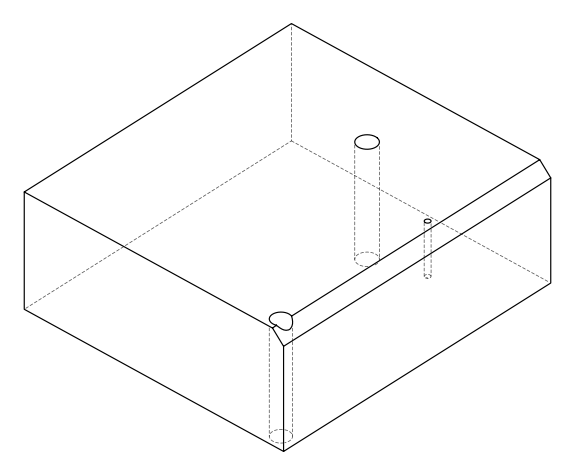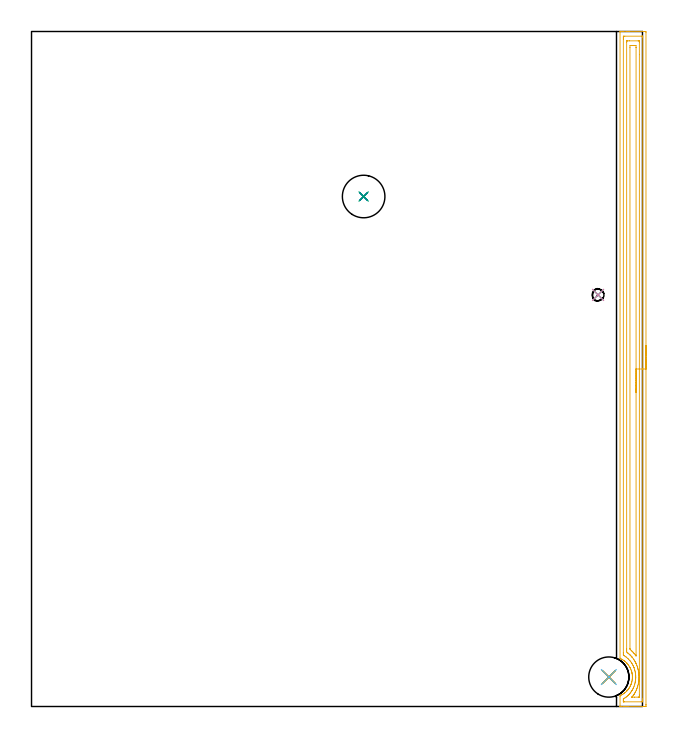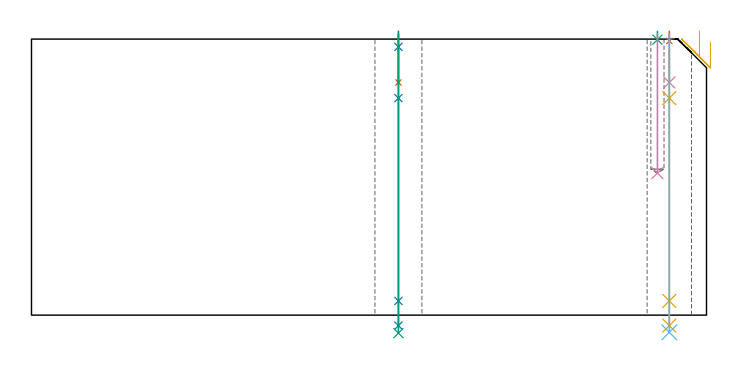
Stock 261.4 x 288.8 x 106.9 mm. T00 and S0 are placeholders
(PLAN: 11 operations, 8 tool changes, 11.9 min)
(1 SPOT_DRILL | STEP1HOLE | NXT0321_9005460120000 | 0.03 min | 5 mm3)
(2 SPOT_DRILL_1 | STEP1HOLE_1 | NXT0321_9005460120000 | 0.05 min | 183 mm3)
(3 SPOT_DRILL_2 | STEP1POCKET | NXT0321_9005460120000 | 0.03 min | 0 mm3)
(4 DRILL_BLIND_HOLE_INTO_CENTER | STEP1HOLE | NXT0301_083 | 0.08 min | 1515 mm3)
(5 GUN_DRILL_THROUGH_HOLE | STEP1HOLE | UGT0307_008 | 0.55 min | 8671 mm3)
(6 DRILL_TO_ENLARGE_THROUGH_HOLE | STEP1HOLE | UGT0301_243 | 0.46 min | 14622 mm3)
(7 DRILL_BLIND_HOLE_INTO_CENTER_1 | STEP1HOLE_1 | NXT0301_083 | 0.08 min | 1349 mm3)
(8 GUN_DRILL_THROUGH_HOLE_1 | STEP1HOLE_1 | UGT0307_008 | 0.55 min | 8671 mm3)
(9 DRILL_TO_ENLARGE_THROUGH_HOLE_1 | STEP1HOLE_1 | UGT0301_251 | 0.47 min | 17582 mm3)
(10 DRILL_BLIND_HOLE_INTO_CENTER_2 | STEP1POCKET | UGT0301_446 | 0.22 min | 1031 mm3)
(11 AREA_MILL | FG_CHAMFER_SURFACE | UGT0205_001 | 9.44 min | 17660 mm3)
(TOOL NXT0321_9005460120000 | NC Spot Drill, 142deg, 12mm, Carbide, Uncoated | D12 PA142 FL30 Z2)
(TOOL NXT0301_083 | Carbide Drill 11.2mm [860.1-1120-056A1-MM 2214] | D11.2 PA140 FL72 Z2)
(TOOL UGT0307_008 | Gun Drill 11 mm | D11 PA130 FL24 Z1)
(TOOL UGT0301_243 | Twist Drill 17.2 mm | D17.2 PA118 FL130 Z2)
(TOOL UGT0301_251 | Twist Drill 18.2 mm | D18.2 PA118 FL135 Z2)
(TOOL UGT0301_446 | Carbide Drill 5.1 mm | D5.1 PA118 FL52 Z2)
(TOOL UGT0205_001 | Chamfer Mill 20 x 3 x 45 deg. | D20 FL50 Z2)
(OP 1 SPOT_DRILL)
G17 G21 G94 G90
T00 M6
G54
G17 G0 G90 X247. Y12.6 S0 M3
G43 Z116.9 H0
G94 G81 G98 Z106.16 F250. R109.9
G80
M5
M2
(OP 2 SPOT_DRILL_1)
G17 G21 G94 G90
T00 M6
G54
G17 G0 G90 X142.1 Y218.2 S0 M3
G43 Z116.9 H0
G94 G81 G98 Z103.9 F250. R109.9
G80
M5
M2
(OP 3 SPOT_DRILL_2)
G17 G21 G94 G90
T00 M6
G54
G17 G0 G90 X242.4 Y176.1 S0 M3
G43 Z116.9 H0
G94 G81 G98 Z106.68 F250. R109.9
G80
M5
M2
(OP 4 DRILL_BLIND_HOLE_INTO_CENTER)
G17 G21 G94 G90
T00 M6
G54
G17 G0 G90 X247. Y12.6 S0 M3
G43 Z116.9 H1
G94 G81 G98 Z90.1 F250. R108.9
G80
M5
M2
(OP 5 GUN_DRILL_THROUGH_HOLE)
G17 G21 G94 G90
T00 M6
G54
G17 G0 G90 X247. Y12.6 M8
G43 Z116.9 H0
Z103.067
S716 M3
G94 G1 Z84.037 F125. M26
G4 X.084
Z5.5 F250.
G4 X.084
Z-4.065 F125.
G4 X.084
M5
M9
G0 Z103.067
Z116.9
M2
(OP 6 DRILL_TO_ENLARGE_THROUGH_HOLE)
G17 G21 G94 G90
T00 M6
G54
G17 G0 G90 X247. Y12.6 S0 M3
G43 Z116.9 H0
G94 G73 G98 Z-6.667 F250. Q16.224 R108.9
G80
M5
M2
(OP 7 DRILL_BLIND_HOLE_INTO_CENTER_1)
G17 G21 G94 G90
T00 M6
G54
G17 G0 G90 X142.1 Y218.2 S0 M3
G43 Z116.9 H1
G94 G81 G98 Z90.1 F250. R108.9
G80
M5
M2
(OP 8 GUN_DRILL_THROUGH_HOLE_1)
G17 G21 G94 G90
T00 M6
G54
G17 G0 G90 X142.1 Y218.2 M8
G43 Z116.9 H0
Z103.704
S716 M3
G94 G1 Z84.037 F125. M26
G4 X.084
Z5.5 F250.
G4 X.084
Z-4.065 F125.
G4 X.084
M5
M9
G0 Z103.704
Z116.9
M2
(OP 9 DRILL_TO_ENLARGE_THROUGH_HOLE_1)
G17 G21 G94 G90
T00 M6
G54
G17 G0 G90 X142.1 Y218.2 S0 M3
G43 Z116.9 H0
G94 G73 G98 Z-6.968 F250. Q16.267 R108.9
G80
M5
M2
(OP 10 DRILL_BLIND_HOLE_INTO_CENTER_2)
G17 G21 G94 G90
T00 M6
G54
G17 G0 G90 X242.4 Y176.1 S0 M3
G43 Z116.9 H0
G94 G81 G98 Z55. F250. R108.9
G80
M5
M2
(OP 11 AREA_MILL)
G17 G21 G94 G90
T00 M6
G54
G17 G0 G90 X262.9 Y154.4 S1061 M3
G43 Z116.9 H0
Z105.8
G94 G1 Y154.362 Z104.928 F250.
Y154.248 Z104.064
Y154.059 Z103.212
Y153.797 Z102.38
Y153.463 Z101.574
Y153.06 Z100.8
Y152.592 Z100.064
Y152.06 Z99.372
Y151.471 Z98.729
Y150.828 Z98.14
Y150.136 Z97.608
Y149.4 Z97.14
Y148.626 Z96.737
Y147.82 Z96.403
Y146.988 Z96.141
Y146.136 Z95.952
Y145.272 Z95.838
Y144.4 Z95.8
Y0.877
X262.898 Y0.614 Z95.802
X262.892 Y0.007 Z95.806
X262.88 Y0.003 Z95.817
X262.269 Y0.001 Z96.429
X261.654 Y0. Z97.044
X255.114 Z103.58
X254.556 Z104.141
X254.22 Z104.476
X253.661 Z105.035
X253.326 Z105.37
X252.274 Z106.425
X251.868 Y0.002 Z106.823
X251.843 Y0.003 Z106.848
X251.803 Y0.01 Z106.888
X251.8 Y0.168 Z106.9
Y4.187
X251.807 Y4.659 Z106.893
X251.859 Y4.684 Z106.841
X252.074 Y4.781 Z106.624
X252.297 Y4.889 Z106.401
X252.736 Y5.12 Z105.961
X252.825 Y5.169 Z105.872
X253.231 Y5.428 Z105.469
X253.371 Y5.526 Z105.328
X253.625 Y5.706 Z105.071
X253.773 Y5.822 Z104.922
X254.08 Y6.061 Z104.62
X254.516 Y6.468 Z104.183
X254.611 Y6.568 Z104.086
X254.667 Y6.628 Z104.029
X254.729 Y6.691 Z103.97
X254.894 Y6.866 Z103.804
X254.978 Y6.954 Z103.72
X255.114 Y7.123 Z103.585
X255.405 Y7.485 Z103.294
X255.66 Y7.846 Z103.039
X255.71 Y7.929 Z102.988
X255.931 Y8.288 Z102.768
X256.179 Y8.739 Z102.519
X256.201 Y8.782 Z102.498
X256.294 Y8.971 Z102.404
X256.434 Y9.299 Z102.264
X256.529 Y9.545 Z102.166
X256.563 Y9.631 Z102.133
X256.674 Y9.959 Z102.026
X256.713 Y10.076 Z101.987
X256.814 Y10.438 Z101.884
X256.838 Y10.524 Z101.86
X256.937 Y10.969 Z101.761
X257.01 Y11.416 Z101.686
X257.032 Y11.612 Z101.665
X257.06 Y11.862 Z101.636
X257.08 Y12.224 Z101.612
X257.086 Y12.309 Z101.608
X257.087 Y12.402 Z101.609
Y12.519 Z101.604
X257.089 Y12.769
X257.074 Y13.117 Z101.623
X257.07 Y13.201 Z101.627
X257.027 Y13.648 Z101.671
X256.973 Y14.01 Z101.724
X256.961 Y14.094 Z101.737
X256.921 Y14.292 Z101.778
X256.87 Y14.541 Z101.829
X256.841 Y14.656 Z101.859
X256.776 Y14.903 Z101.921
X256.761 Y14.963 Z101.938
X256.755 Y14.986 Z101.944
X256.679 Y15.221 Z102.018
X256.637 Y15.35 Z102.059
X256.61 Y15.435 Z102.087
X256.444 Y15.879 Z102.255
X256.286 Y16.243 Z102.411
X256.232 Y16.356 Z102.468
X256.159 Y16.502 Z102.54
X256.058 Y16.69 Z102.64
X256.014 Y16.771 Z102.683
X255.792 Y17.136 Z102.903
X255.74 Y17.223 Z102.956
X255.447 Y17.664 Z103.251
X255.405 Y17.721 Z103.294
X255.061 Y18.145 Z103.638
X254.699 Y18.556 Z103.999
X254.667 Y18.588 Z104.03
X254.515 Y18.739 Z104.182
X254.113 Y19.103 Z104.585
X253.878 Y19.299 Z104.822
X253.697 Y19.449 Z105.003
X253.627 Y19.5 Z105.073
X253.326 Y19.705 Z105.374
X253.188 Y19.799 Z105.512
X252.738 Y20.078 Z105.962
X252.566 Y20.173 Z106.134
X252.49 Y20.214 Z106.209
X252.239 Y20.341 Z106.46
X252.061 Y20.423 Z106.638
X251.883 Y20.507 Z106.811
X251.803 Y20.55 Z106.888
X251.8 Y20.709 Z106.9
Y288.632
X251.803 Y288.79 Z106.888
X251.866 Y288.794 Z106.825
X252.274 Y288.8 Z106.425
X252.654 Z106.046
X253.326 Z105.37
X254.556 Z104.141
X255.114 Z103.58
X255.729 Z102.966
X262.269 Z96.429
X262.55 Y288.798 Z96.148
X262.892 Y288.79 Z95.806
X262.899 Y288.449 Z95.799
X262.9 Y144.4 Z95.8
X261.486 Z97.214
Y3.182
X261.485 Y2.4 Z97.215
X261.484 Y2.291 Z97.216
X261.479 Y2.179 Z97.221
X261.468 Y2.01 Z97.232
X261.374 Y2.008 Z97.326
X260.88 Y2.001 Z97.82
X253.726 Y2. Z104.974
X253.326 Y2.002 Z105.374
X253.268 Y2.004 Z105.432
X253.234 Y2.008 Z105.466
X253.221 Y2.011 Z105.479
X253.219 Y2.067 Z105.481
X253.215 Y2.289 Z105.485
Y2.4 Z105.486
X253.214 Y2.511
X253.216 Y2.903 Z105.484
X253.219 Y3.098 Z105.481
X253.221 Y3.193 Z105.479
X253.234 Y3.236 Z105.466
X253.863 Y3.65 Z104.837
X254.22 Y3.899 Z104.48
X254.386 Y4.021 Z104.314
X254.6 Y4.187 Z104.1
X254.878 Y4.422 Z103.822
X255.114 Y4.639 Z103.586
X255.34 Y4.854 Z103.36
X255.562 Y5.08 Z103.138
X255.776 Y5.312 Z102.924
X256.009 Y5.582 Z102.691
X256.184 Y5.797 Z102.516
X256.321 Y5.973 Z102.379
X256.565 Y6.31 Z102.135
X256.903 Y6.821 Z101.797
X256.92 Y6.849 Z101.78
X256.93 Y6.866 Z101.77
X257.239 Y7.423 Z101.461
X257.414 Y7.759 Z101.286
X257.488 Y7.913 Z101.212
X257.535 Y8.02 Z101.165
X257.797 Y8.65 Z100.903
X258.017 Y9.326 Z100.683
X258.078 Y9.545 Z100.622
X258.205 Y10.031 Z100.495
X258.294 Y10.438 Z100.406
X258.327 Y10.62 Z100.373
X258.352 Y10.777 Z100.348
X258.427 Y11.331 Z100.273
X258.453 Y11.569 Z100.247
X258.5 Y12.224 Z100.2
X258.502 Y12.251 Z100.198
X258.503 Y12.413 Z100.197
X258.5 Y12.763 Z100.2
X258.486 Y13.117 Z100.214
X258.476 Y13.333 Z100.224
X258.412 Y14.01 Z100.288
X258.363 Y14.338 Z100.337
X258.261 Y14.903 Z100.439
X258.131 Y15.463 Z100.569
X258.041 Y15.797 Z100.659
X257.797 Y16.535 Z100.903
X257.741 Y16.69 Z100.959
X257.705 Y16.781 Z100.995
X257.489 Y17.282 Z101.211
X257.342 Y17.583 Z101.358
X257.192 Y17.871 Z101.508
X256.903 Y18.376 Z101.797
X256.843 Y18.476 Z101.857
X256.742 Y18.636 Z101.958
X256.359 Y19.184 Z102.341
X256.215 Y19.369 Z102.485
X256.009 Y19.617 Z102.691
X255.432 Y20.262 Z103.268
X255.114 Y20.561 Z103.586
X254.422 Y21.155 Z104.278
X254.22 Y21.305 Z104.48
X253.726 Y21.648 Z104.974
X253.326 Y21.902 Z105.374
X253.236 Y21.96 Z105.464
X253.221 Y22.048 Z105.479
X253.219 Y22.155 Z105.481
X253.215 Y22.941 Z105.485
X253.214 Y23.052 Z105.486
Y285.618
X253.215 Y286.4 Z105.485
X253.216 Y286.509 Z105.484
X253.221 Y286.621 Z105.479
X253.232 Y286.79 Z105.468
X253.326 Y286.792 Z105.374
X253.82 Y286.799 Z104.88
X260.973 Y286.8 Z97.727
X261.374 Y286.799 Z97.326
X261.432 Y286.796 Z97.268
X261.466 Y286.792 Z97.234
X261.479 Y286.789 Z97.221
X261.481 Y286.733 Z97.219
X261.485 Y286.511 Z97.215
X261.486 Y286.4 Z97.214
Y286.288
Y144.4
X260.072 Z98.628
X260.071 Y5.08 Z98.629
X260.07 Y4.596 Z98.63
X260.067 Y4.187 Z98.633
X260.065 Y4.027 Z98.635
X260.059 Y4.01 Z98.641
X259.996 Y4.006 Z98.704
X259.897 Y4.002 Z98.803
X259.773 Y4.001 Z98.927
X259.586 Y4. Z99.114
X257.984 Z100.716
X257.089 Z101.611
X256.916 Y4.002 Z101.784
X256.903 Y4.004 Z101.797
X256.898 Y4.008 Z101.802
X256.897 Y4.01 Z101.803
X256.903 Y4.02 Z101.797
X256.976 Y4.113 Z101.724
X257.034 Y4.187 Z101.666
X257.364 Y4.619 Z101.336
X257.691 Y5.08 Z101.009
X257.734 Y5.143 Z100.966
X257.797 Y5.243 Z100.903
X258.073 Y5.698 Z100.627
X258.231 Y5.973 Z100.469
X258.394 Y6.269 Z100.306
X258.699 Y6.866 Z100.001
X258.953 Y7.498 Z99.747
X259.056 Y7.759 Z99.644
X259.189 Y8.155 Z99.511
X259.349 Y8.652 Z99.351
X259.401 Y8.837 Z99.299
X259.586 Y9.545 Z99.114
X259.684 Y10.056 Z99.016
X259.727 Y10.297 Z98.973
X259.749 Y10.438 Z98.951
X259.792 Y10.757 Z98.908
X259.832 Y11.085 Z98.868
X259.858 Y11.331 Z98.842
X259.874 Y11.541 Z98.826
X259.897 Y11.914 Z98.803
X259.91 Y12.224 Z98.79
X259.913 Y12.39 Z98.787
X259.914 Y12.789 Z98.786
X259.904 Y13.117 Z98.796
X259.894 Y13.314 Z98.806
X259.866 Y13.73 Z98.834
X259.84 Y14.01 Z98.86
X259.804 Y14.363 Z98.896
X259.752 Y14.738 Z98.948
X259.723 Y14.903 Z98.977
X259.586 Y15.636 Z99.114
X259.549 Y15.797 Z99.151
X259.538 Y15.845 Z99.162
X259.413 Y16.323 Z99.287
X259.307 Y16.69 Z99.393
X259.171 Y17.104 Z99.529
X259. Y17.583 Z99.7
X258.691 Y18.343 Z100.009
X258.631 Y18.476 Z100.069
X258.576 Y18.591 Z100.124
X258.303 Y19.107 Z100.397
X258.151 Y19.369 Z100.549
X257.797 Y19.955 Z100.903
X257.589 Y20.262 Z101.111
X257.013 Y21.045 Z101.687
X256.923 Y21.155 Z101.777
X256.903 Y21.178 Z101.797
X256.49 Y21.633 Z102.21
X256.3 Y21.841 Z102.4
X256.095 Y22.048 Z102.605
X256.009 Y22.127 Z102.691
X255.574 Y22.508 Z103.126
X255.114 Y22.906 Z103.586
X255.072 Y22.941 Z103.628
X254.991 Y23.01 Z103.709
X254.635 Y23.311 Z104.065
X254.633 Y23.422 Z104.067
X254.63 Y23.834 Z104.07
X254.629 Y24.319 Z104.071
X254.628 Y24.727 Z104.072
X254.629 Y284.205 Z104.071
X254.631 Y284.613 Z104.069
X254.633 Y284.734 Z104.067
X254.635 Y284.786 Z104.065
X254.741 Y284.791 Z103.959
X254.929 Y284.798 Z103.771
X255.114 Y284.799 Z103.586
X255.822 Y284.8 Z102.878
X259.586 Z99.114
X259.773 Y284.799 Z98.927
X259.897 Y284.798 Z98.803
X259.997 Y284.794 Z98.703
X260.059 Y284.79 Z98.641
X260.065 Y284.773 Z98.635
X260.067 Y284.613 Z98.633
X260.071 Y284.129 Z98.629
X260.072 Y278.897 Z98.628
Y144.4
X258.657 Z100.043
Y22.048
X258.65 Y21.678 Z100.05
X258.646 Y21.619 Z100.054
X258.316 Y22.048 Z100.384
X257.797 Y22.716 Z100.903
X257.602 Y22.941 Z101.098
X257.271 Y23.305 Z101.429
X256.903 Y23.682 Z101.797
X256.749 Y23.834 Z101.951
X256.559 Y24.011 Z102.141
X256.05 Y24.484 Z102.65
X256.044 Y24.692 Z102.656
X256.043 Y24.727 Z102.657
Y281.934
X256.05 Y282.786 Z102.65
X256.903 Y282.8 Z101.797
X256.93 Z101.77
X257.797 Z100.903
X257.825 Z100.875
X258.65 Y282.784 Z100.05
X258.657 Y281.969 Z100.043
Y281.934
Y144.4
Y143.528 Z100.081
Y142.664 Z100.195
Y141.812 Z100.383
Y140.98 Z100.646
Y140.174 Z100.98
Y139.4 Z101.382
Y138.664 Z101.851
Y137.972 Z102.382
Y137.329 Z102.972
Y136.74 Z103.615
Y136.208 Z104.307
Y135.74 Z105.043
Y135.337 Z105.816
Y135.003 Z106.622
Y134.741 Z107.454
Y134.552 Z108.306
Y134.438 Z109.171
Y134.4 Z110.043
G0 Z116.9
M5
M2
